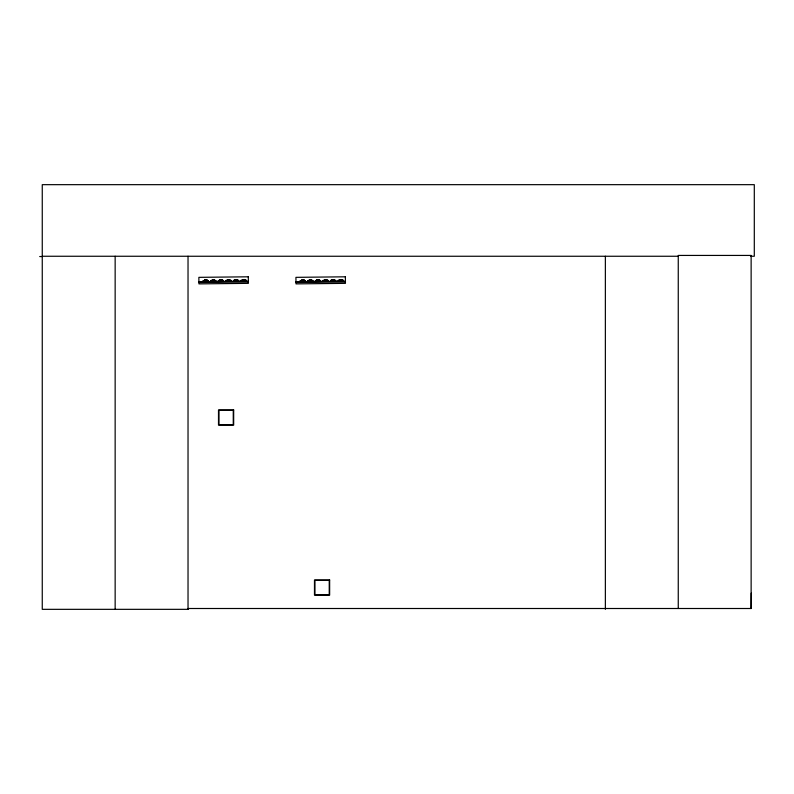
<?xml version="1.0" encoding="UTF-8"?>
<svg xmlns="http://www.w3.org/2000/svg" width="794" height="794" viewBox="0 0 794 794"><rect width="100%" height="100%" fill="white"/><g stroke="black" fill="none" stroke-linecap="round" stroke-linejoin="round"><path stroke-width="1.19" d="M750.588 256.254L754.3 256.254L754.3 184.665L42.261 184.665L42.261 609.335L188.138 609.335L188.039 608.502L751.134 608.502L751.243 593.148M204.792 280.649L206.758 280.391L204.792 280.401L204.792 280.967M212.385 280.57L214.35 280.312L214.35 280.868M219.968 280.481L221.933 280.222L219.968 280.242M227.56 280.401L229.526 280.143L227.55 280.153M235.143 280.322L237.108 280.064L235.143 280.074M242.736 280.242L244.701 279.984L242.726 279.994M301.859 280.649L303.824 280.391L301.859 280.401M309.452 280.57L311.417 280.312L309.442 280.322M317.034 280.481L318.999 280.222L317.034 280.242M324.627 280.401L326.592 280.143L324.627 280.153M332.21 280.322L334.175 280.064L332.21 280.074M339.802 280.242L341.767 279.984L339.802 279.994M212.375 280.332L214.35 280.312M203.105 280.669L208.346 280.61M210.688 280.59L215.938 280.53M218.281 280.5L223.531 280.451M225.863 280.421L231.114 280.361M233.456 280.342L238.706 280.282M241.048 280.252L246.289 280.203M203.105 280.917L208.356 280.858M210.698 280.828L215.938 280.778M218.281 280.748L223.531 280.689M225.873 280.669L231.114 280.61M233.456 280.59L238.706 280.53M241.048 280.5L246.289 280.451M198.917 281.731L248.343 281.195M300.172 280.669L305.422 280.61M307.764 280.59L313.005 280.53M315.347 280.5L320.597 280.451M322.94 280.421L328.18 280.361M330.522 280.342L335.773 280.282M338.115 280.252L343.355 280.203M300.172 280.917L305.422 280.858M307.764 280.828L313.005 280.778M315.347 280.748L320.597 280.689M322.94 280.669L328.18 280.61M330.522 280.59L335.773 280.53M338.115 280.5L343.365 280.451M198.927 282.505L248.353 281.969M295.983 281.731L345.41 281.195M295.993 282.505L345.42 281.969M39.7 256.551L42.261 256.541M42.261 256.254L678.255 256.254M341.817 279.567L341.827 280.838M339.802 279.925L339.802 280.56M339.733 279.597L339.743 280.858M334.224 279.657L334.244 280.917M332.21 280.004L332.22 280.639M332.14 279.677L332.16 280.937M326.642 279.736L326.652 280.997M324.557 279.756L324.567 281.026M319.049 279.816L319.059 281.086M316.965 279.845L316.985 281.106M311.466 279.905L311.476 281.165M309.382 279.925L309.392 281.185M303.874 279.984L303.884 281.245M303.824 280.302L303.834 280.947M301.789 280.004L301.809 281.274M244.751 279.567L244.76 280.838M242.666 279.597L242.676 280.858M237.158 279.657L237.168 280.917M235.074 279.677L235.093 280.937M229.565 279.736L229.585 280.997M227.491 279.756L227.501 281.026M221.983 279.816L221.992 281.086M221.933 280.143L221.943 280.788M219.898 279.845L219.918 281.106M214.39 279.905L214.41 281.165M212.316 279.925L212.326 281.185M206.807 279.984L206.817 281.245M206.758 280.302L206.768 280.947M204.723 280.004L204.743 281.274M751.134 608.502L751.134 255.43L678.255 255.43L678.255 608.502M605.365 256.254L605.365 609.335M188.029 256.254L188.029 609.335M115.15 256.254L115.15 609.335M206.758 280.391L204.792 280.421L206.758 280.391M248.294 276.808L198.867 277.344L198.937 283.885L248.363 283.349L248.294 276.808M345.36 276.808L295.934 277.344L296.003 283.885L345.44 283.349L345.36 276.808M207.016 279.984L204.515 280.004L204.524 281.274L207.026 281.245L207.016 279.984M214.608 279.895L212.097 279.925L212.117 281.195L214.618 281.165L214.608 279.895M222.191 279.816L219.69 279.845L219.7 281.106L222.211 281.076L222.191 279.816M229.784 279.736L227.282 279.766L227.292 281.026L229.794 280.997L229.784 279.736M237.366 279.657L234.865 279.677L234.875 280.947L237.386 280.917L237.366 279.657M244.959 279.567L242.458 279.597L242.468 280.858L244.969 280.838L244.959 279.567M304.082 279.984L301.581 280.004L301.591 281.274L304.102 281.245L304.082 279.984M311.675 279.895L309.174 279.925L309.184 281.195L311.685 281.165L311.675 279.895M319.257 279.816L316.756 279.845L316.776 281.106L319.277 281.076L319.257 279.816M326.85 279.736L324.349 279.766L324.359 281.026L326.86 280.997L326.85 279.736M334.433 279.657L331.932 279.677L331.952 280.947L334.453 280.917L334.433 279.657M342.025 279.567L339.524 279.597L339.534 280.858L342.035 280.838L342.025 279.567M233.674 409.932L218.499 409.932L218.499 425.108L233.674 425.108L233.674 409.932M233.257 410.349L218.926 410.349L218.926 424.681L233.257 424.681L233.257 410.349M329.649 579.967L314.474 579.967L314.474 595.143L329.649 595.143L329.649 579.967M329.232 580.384L314.9 580.384L314.9 594.726L329.232 594.726L329.232 580.384"/></g></svg>
